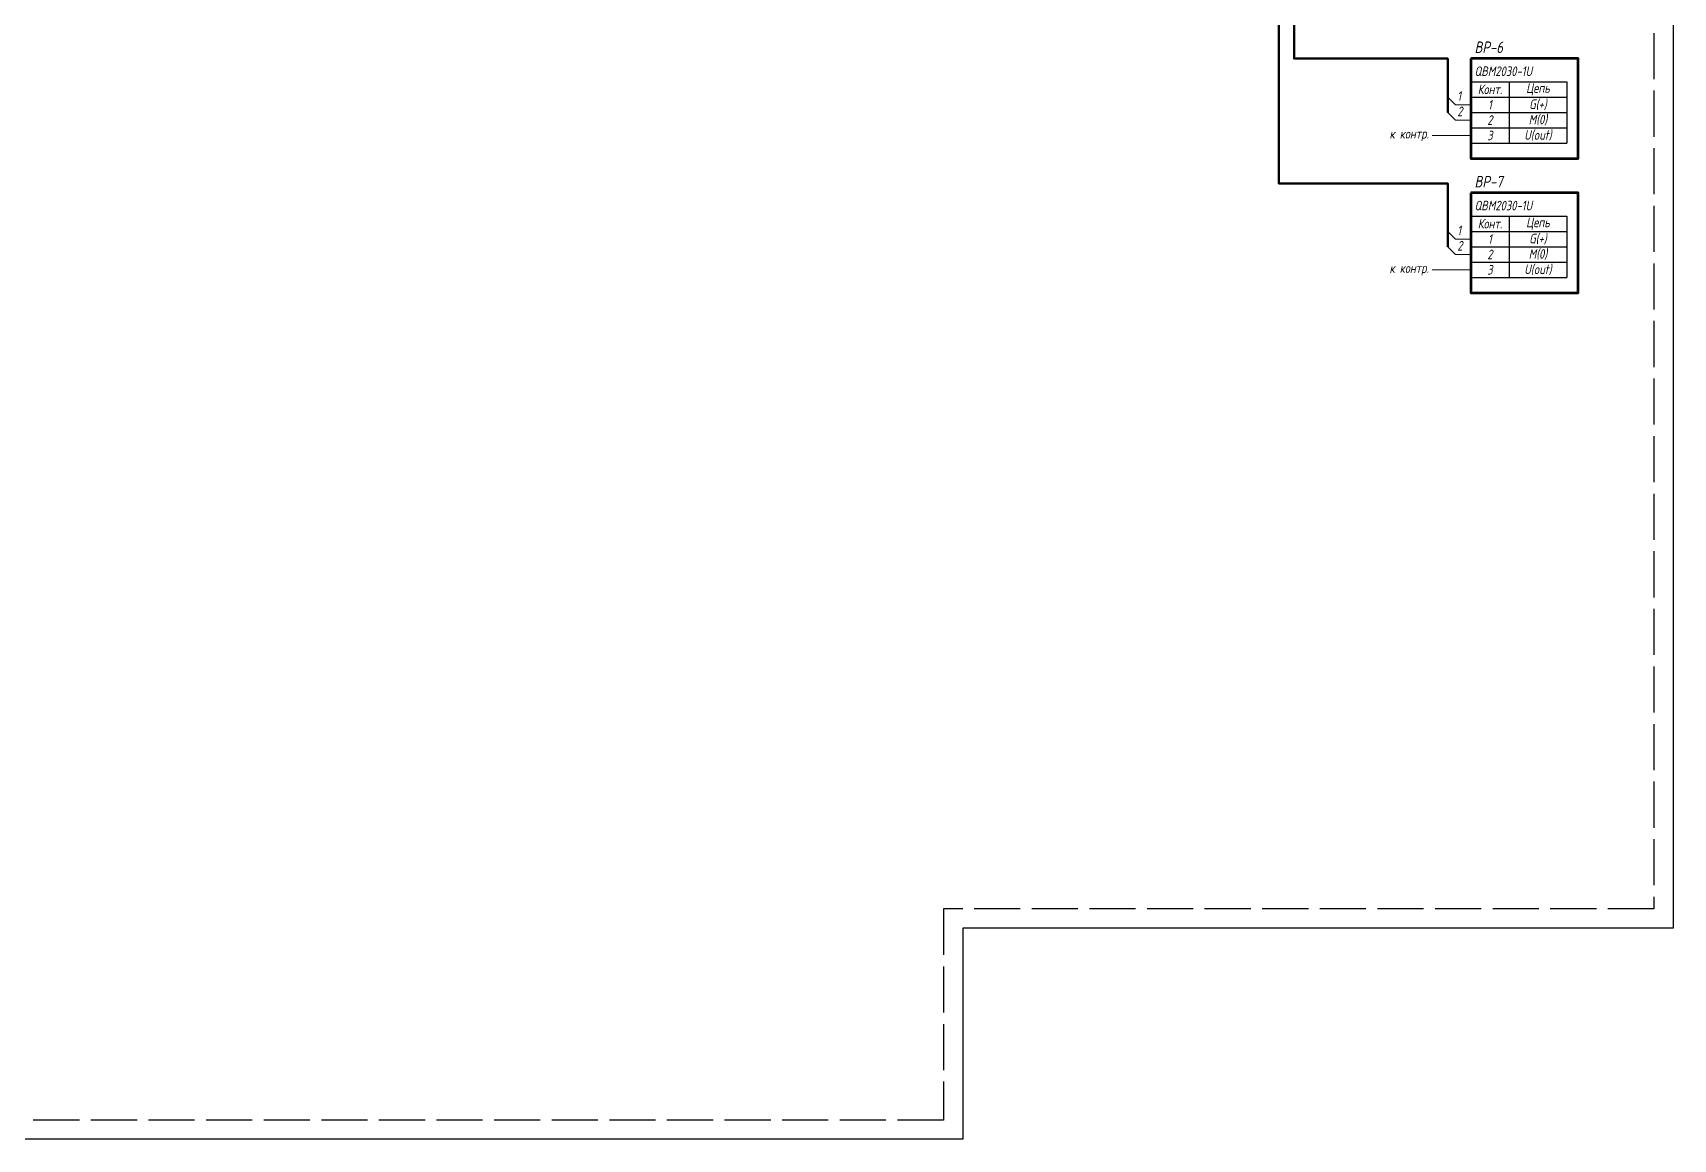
# Model space of a CAD drawing. Header units: millimetres. Extents: x 1708 to 7974, y -337 to 1827.
# Drawn here: x 4397.6 to 4824.7, y -337 to -48.8 of the extents above; entities that cross this region are included whole.
import ezdxf
from ezdxf.enums import TextEntityAlignment as Align

# ---------------------------------------------------------------- set-up
doc = ezdxf.new("R2010")
doc.units = ezdxf.units.MM
doc.linetypes.add('ACAD_ISO02W100', pattern=[15, 12, -3])
doc.layers.add('noprint', color=2, linetype='Continuous', plot=False)
doc.styles.add('textstyle224', font='isocpeui.ttf', dxfattribs={"width": 0.8})
doc.styles.add('textstyle225', font='isocpeui.ttf', dxfattribs={"width": 0.8})
doc.styles.add('textstyle254', font='isocpeui.ttf', dxfattribs={"width": 0.8})
doc.styles.add('ГОСТ-ISOCPEUR', font='isocpeui.ttf', dxfattribs={"width": 0.8})

# ---------------------------------------------------------------- blocks, each defined once
blk = doc.blocks.new('*T161')
at = {"color": 0, "linetype": 'ByBlock', "lineweight": -2, "transparency": 16777216}
for p, q in [((0, 0), (25, 0)), ((0, 0), (0, -16)), ((10, 0), (10, -16)), ((0, -4), (25, -4)), ((25, 0), (25, -16)), ((0, -8), (25, -8)), ((0, -12), (25, -12)), ((0, -16), (25, -16))]:
    blk.add_line(p, q, dxfattribs=at)
at = {"transparency": 16777216, "char_height": 2.5, "attachment_point": 5, "style": 'ГОСТ-ISOCPEUR'}
for s, insert, width in [('Конт.', (5, -2), 10), ('Цепь', (17.5, -2), 15), ('{1}', (5, -6), 10), ('M(0)', (17.5, -10), 15), ('G(+)', (17.5, -6), 15), ('3', (5, -14), 10), ('{2}', (5, -10), 10), ('U(out)', (17.5, -14), 15)]:
    blk.add_mtext(s, dxfattribs=dict(at, insert=insert, width=width))
blk = doc.blocks.new('*T162')
at = {"color": 0, "linetype": 'ByBlock', "lineweight": -2, "transparency": 16777216}
for p, q in [((0, 0), (25, 0)), ((0, 0), (0, -16)), ((10, 0), (10, -16)), ((25, 0), (25, -16)), ((0, -4), (25, -4)), ((0, -8), (25, -8)), ((0, -12), (25, -12)), ((0, -16), (25, -16))]:
    blk.add_line(p, q, dxfattribs=at)
at = {"transparency": 16777216, "char_height": 2.5, "attachment_point": 5, "style": 'ГОСТ-ISOCPEUR'}
for s, insert, width in [('Конт.', (5, -2), 10), ('Цепь', (17.5, -2), 15), ('{1}', (5, -6), 10), ('M(0)', (17.5, -10), 15), ('G(+)', (17.5, -6), 15), ('3', (5, -14), 10), ('{2}', (5, -10), 10), ('U(out)', (17.5, -14), 15)]:
    blk.add_mtext(s, dxfattribs=dict(at, insert=insert, width=width))

msp = doc.modelspace()

# ---------------------------------------------------------------- linework, layer by layer
at = {"color": 0, "lineweight": -2}
for p, q in [((4772, -61.5), (4772, -81.5)), ((4772, -96.5), (4772, -116.5))]:
    msp.add_line(p, q, dxfattribs=at)
at = {"lineweight": 13}
for p, q in [((4772, -75.5), (4762, -75.5)), ((4772, -110.5), (4762, -110.5))]:
    msp.add_line(p, q, dxfattribs=at)
at = {"lineweight": 50}
for points in [[(4706, 59), (4706, 79), (4726, 79), (4726, -55.5), (4766, -55.5), (4766, -69.5)], [(4710, 59), (4710, 74), (4722, 74), (4722, -88), (4766, -88), (4766, -104.5)]]:
    msp.add_lwpolyline(points, dxfattribs=at)
at = {"lineweight": 70}
for points in [[(4772, -55.5), (4772, -81.5), (4800, -81.5), (4800, -55.5)], [(4772, -90.5), (4772, -116.5), (4800, -116.5), (4800, -90.5)]]:
    msp.add_lwpolyline(points, close=True, dxfattribs=at)
at = {"lineweight": 13}
for points in [[(4772, -67.5), (4768, -67.5), (4766, -65.5)], [(4772, -71.5), (4768, -71.5), (4766, -69.5)], [(4772, -102.5), (4768, -102.5), (4766, -100.5)], [(4772, -106.5), (4768, -106.5), (4766, -104.5)]]:
    msp.add_lwpolyline(points, dxfattribs=at)
at = {"layer": 'noprint'}
msp.add_lwpolyline([(3698, 473.16), (4814.72, 473.16), (4814.72, 466.16), (4824.72, 466.16), (4824.72, -282), (4639.72, -282), (4639.72, -337), (3698, -337)], close=True, dxfattribs=at)
at = {"layer": 'noprint', "linetype": 'ACAD_ISO02W100'}
msp.add_lwpolyline([(3703, 468.16), (4809.72, 468.16), (4809.72, 461.16), (4819.72, 461.16), (4819.72, -277), (4634.72, -277), (4634.72, -332), (3703, -332)], close=True, dxfattribs=at)

# ---------------------------------------------------------------- block references
for name, p in [('*T161', (4772, -61.5)), ('*T162', (4772, -96.5))]:
    msp.add_blockref(name, p)

# ---------------------------------------------------------------- texts
at = {"width": 0.8}
for s, height, style, p in [('BP-6', 3, 'textstyle225', (4773, -54.03)), ('QBM2030-1U', 2.5, 'textstyle224', (4773, -60.03)), ('1', 2.5, 'ГОСТ-ISOCPEUR', (4768.5, -66.49)), ('2', 2.5, 'ГОСТ-ISOCPEUR', (4768.5, -70.49)), ('BP-7', 3, 'textstyle225', (4773, -89.03)), ('QBM2030-1U', 2.5, 'textstyle224', (4773, -95.03)), ('1', 2.5, 'ГОСТ-ISOCPEUR', (4768.5, -101.49)), ('2', 2.5, 'ГОСТ-ISOCPEUR', (4768.5, -105.49))]:
    msp.add_text(s, height=height, dxfattribs=dict(at, style=style)).set_placement(p)
at = {"style": 'textstyle254', "width": 0.8}
for p in [(4761.08, -76.32), (4761.08, -111.32)]:
    msp.add_text('к контр.', height=2.5, dxfattribs=at).set_placement(p, align=Align.RIGHT)

doc.saveas('drawing.dxf')
